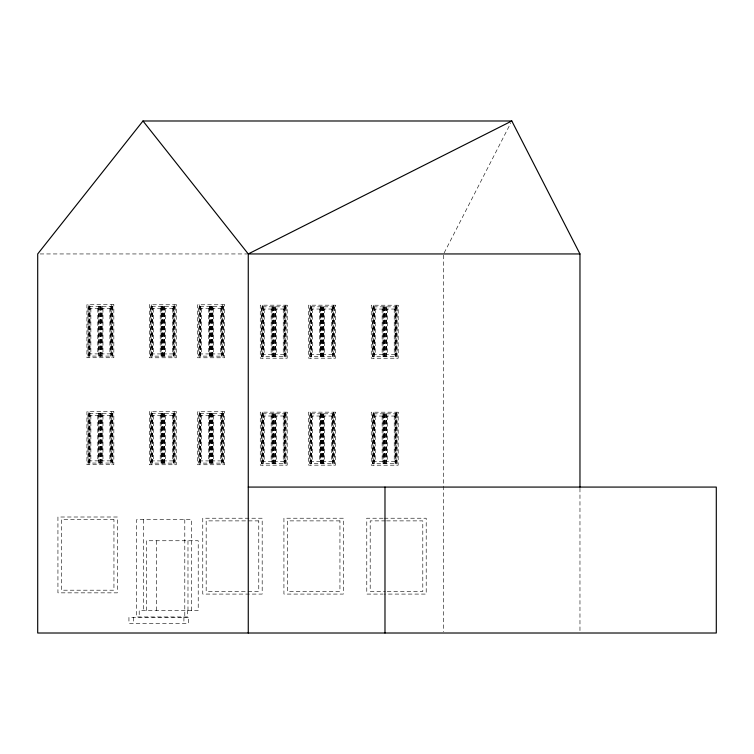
<?xml version="1.0" encoding="UTF-8"?>
<svg xmlns="http://www.w3.org/2000/svg" width="754" height="754" viewBox="0 0 754 754"><rect width="100%" height="100%" fill="white"/><g stroke="black" fill="none" stroke-linecap="round" stroke-linejoin="round"><path stroke-width="0.57" stroke-dasharray="3.77 2.83" d="M444.172 252.901L510.731 123.09M40.056 253.947L247.142 253.947M383.098 518.224L366.783 518.224L366.783 594.077L383.098 594.077M384.257 518.224L426.208 518.224L426.208 594.077L384.257 594.077M385.388 520.882L370.195 520.882L370.195 591.419L385.388 591.419M386.557 520.882L422.796 520.882L422.796 591.419L386.557 591.419M579.967 488.253L579.967 631.833M443.635 255.125L443.635 631.833M396.642 306.85L396.642 356.585M396.642 413.823L396.642 463.559M396.114 305.219L396.114 358.225M396.114 412.193L396.114 465.199M395.614 306.85L395.614 356.585M395.614 413.823L395.614 463.559M395.096 306.85L395.096 356.585M395.096 413.823L395.096 463.559M394.229 309.055L394.229 354.38M394.229 416.038L394.229 461.354M387.311 309.055L387.311 354.38M387.311 416.038L387.311 461.354M386.444 306.85L386.444 356.585M386.444 413.823L386.444 463.559M385.935 306.85L385.935 356.585M385.935 413.823L385.935 463.559M385.068 306.85L385.068 356.585M385.068 413.823L385.068 463.559M384.898 306.85L384.898 356.585M384.898 413.823L384.898 463.559M384.549 306.85L384.549 356.585M384.549 413.823L384.549 463.559M384.38 306.85L384.38 356.585M384.38 413.823L384.38 463.559M383.513 306.85L383.513 356.585M383.513 413.823L383.513 463.559M382.994 306.85L382.994 356.585M382.994 413.823L382.994 463.559M382.137 309.055L382.137 354.38M382.137 416.038L382.137 461.354M375.219 309.055L375.219 354.38M375.219 416.038L375.219 461.354M374.352 306.85L374.352 356.585M374.352 413.823L374.352 463.559M373.833 306.85L373.833 356.585M373.833 413.823L373.833 463.559M373.334 305.219L373.334 358.225M373.334 412.193L373.334 465.199M372.796 306.85L372.796 356.585M372.796 413.823L372.796 463.559M333.984 306.821L333.984 356.557M333.984 413.795L333.984 463.531M333.457 305.182L333.457 358.188M333.457 412.155L333.457 465.161M332.948 306.821L332.948 356.557M332.948 413.795L332.948 463.531M332.439 306.821L332.439 356.557M332.439 413.795L332.439 463.531M331.572 309.027L331.572 354.342M331.572 416.001L331.572 461.316M324.654 309.027L324.654 354.342M324.654 416.001L324.654 461.316M323.786 306.821L323.786 356.557M323.786 413.795L323.786 463.531M323.268 306.821L323.268 356.557M323.268 413.795L323.268 463.531M322.41 306.821L322.41 356.557M322.41 413.795L322.41 463.531M322.231 306.821L322.231 356.557M322.231 413.795L322.231 463.531M321.892 306.821L321.892 356.557M321.892 413.795L321.892 463.531M321.722 306.821L321.722 356.557M321.722 413.795L321.722 463.531M320.855 306.821L320.855 356.557M320.855 413.795L320.855 463.531M320.337 306.821L320.337 356.557M320.337 413.795L320.337 463.531M319.47 309.027L319.47 354.342M319.47 416.001L319.47 461.316M312.552 309.027L312.552 354.342M312.552 416.001L312.552 461.316M311.694 306.821L311.694 356.557M311.694 413.795L311.694 463.531M311.176 306.821L311.176 356.557M311.176 413.795L311.176 463.531M310.667 305.182L310.667 358.188M310.667 412.155L310.667 465.161M310.139 306.821L310.139 356.557M310.139 413.795L310.139 463.531M285.653 306.821L285.653 356.557M285.653 413.795L285.653 463.531M285.125 305.182L285.125 358.188M285.125 412.155L285.125 465.161M284.626 306.821L284.626 356.557M284.626 413.795L284.626 463.531M284.107 306.821L284.107 356.557M284.107 413.795L284.107 463.531M283.24 309.027L283.24 354.342M283.24 416.001L283.24 461.316M276.322 309.027L276.322 354.342M276.322 416.001L276.322 461.316M275.455 306.821L275.455 356.557M275.455 413.795L275.455 463.531M274.937 306.821L274.937 356.557M274.937 413.795L274.937 463.531M274.079 306.821L274.079 356.557M274.079 413.795L274.079 463.531M273.909 306.821L273.909 356.557M273.909 413.795L273.909 463.531M273.561 306.821L273.561 356.557M273.561 413.795L273.561 463.531M273.391 306.821L273.391 356.557M273.391 413.795L273.391 463.531M272.524 306.821L272.524 356.557M272.524 413.795L272.524 463.531M272.006 306.821L272.006 356.557M272.006 413.795L272.006 463.531M271.148 309.027L271.148 354.342M271.148 416.001L271.148 461.316M264.22 309.027L264.22 354.342M264.22 416.001L264.22 461.316M263.363 306.821L263.363 356.557M263.363 413.795L263.363 463.531M262.844 306.821L262.844 356.557M262.844 413.795L262.844 463.531M262.335 305.182L262.335 358.188M262.335 412.155L262.335 465.161M261.808 306.821L261.808 356.557M261.808 413.795L261.808 463.531M223.052 306.397L223.052 356.133M223.052 413.371L223.052 463.116M222.524 304.767L222.524 357.773M222.524 411.741L222.524 464.747M222.025 306.397L222.025 356.133M222.025 413.371L222.025 463.116M221.506 306.397L221.506 356.133M221.506 413.371L221.506 463.116M220.639 308.612L220.639 353.928M220.639 415.586L220.639 460.901M213.721 308.612L213.721 353.928M213.721 415.586L213.721 460.901M212.854 306.397L212.854 356.133M212.854 413.371L212.854 463.116M212.336 306.397L212.336 356.133M212.336 413.371L212.336 463.116M211.478 306.397L211.478 356.133M211.478 413.371L211.478 463.116M211.308 306.397L211.308 356.133M211.308 413.371L211.308 463.116M210.96 306.397L210.96 356.133M210.96 413.371L210.96 463.116M210.79 306.397L210.79 356.133M210.79 413.371L210.79 463.116M209.923 306.397L209.923 356.133M209.923 413.371L209.923 463.116M209.405 306.397L209.405 356.133M209.405 413.371L209.405 463.116M208.547 308.612L208.547 353.928M208.547 415.586L208.547 460.901M201.62 308.612L201.62 353.928M201.62 415.586L201.62 460.901M200.762 306.397L200.762 356.133M200.762 413.371L200.762 463.116M200.244 306.397L200.244 356.133M200.244 413.371L200.244 463.116M199.735 304.767L199.735 357.773M199.735 411.741L199.735 464.747M199.207 306.397L199.207 356.133M199.207 413.371L199.207 463.116M191.516 610.57L191.516 519.581L136.634 519.581L136.634 616.961L187.378 616.961L187.378 610.57M187.982 540.75L187.982 610.57M184.796 519.581L184.796 616.961M183.91 617.375L183.91 623.417M174.721 306.397L174.721 356.133M174.721 413.371L174.721 463.116M174.193 304.767L174.193 357.773M174.193 411.741L174.193 464.747M173.693 306.397L173.693 356.133M173.693 413.371L173.693 463.116M173.175 306.397L173.175 356.133M173.175 413.371L173.175 463.116M172.308 308.612L172.308 353.928M172.308 415.586L172.308 460.901M165.39 308.612L165.39 353.928M165.39 415.586L165.39 460.901M164.523 306.397L164.523 356.133M164.523 413.371L164.523 463.116M164.014 306.397L164.014 356.133M164.014 413.371L164.014 463.116M163.147 306.397L163.147 356.133M163.147 413.371L163.147 463.116M162.977 306.397L162.977 356.133M162.977 413.371L162.977 463.116M162.628 306.397L162.628 356.133M162.628 413.371L162.628 463.116M162.459 306.397L162.459 356.133M162.459 413.371L162.459 463.116M161.592 306.397L161.592 356.133M161.592 413.371L161.592 463.116M161.073 306.397L161.073 356.133M161.073 413.371L161.073 463.116M160.216 308.612L160.216 353.928M160.216 415.586L160.216 460.901M156.587 540.75L156.587 610.57M153.298 308.612L153.298 353.928M153.298 415.586L153.298 460.901M152.431 306.397L152.431 356.133M152.431 413.371L152.431 463.116M151.912 306.397L151.912 356.133M151.912 413.371L151.912 463.116M151.413 304.767L151.413 357.773M151.413 411.741L151.413 464.747M150.875 306.397L150.875 356.133M150.875 413.371L150.875 463.116M146.361 610.57L146.361 540.75L198.217 540.75L198.217 610.57L139.207 610.57L139.207 616.961M143.345 519.581L143.345 610.57M133.373 617.375L133.373 623.417M112.299 306.36L112.299 356.095M112.299 413.333L112.299 463.069M111.771 304.72L111.771 357.726M111.771 411.703L111.771 464.709M111.262 306.36L111.262 356.095M111.262 413.333L111.262 463.069M110.744 306.36L110.744 356.095M110.744 413.333L110.744 463.069M109.886 308.565L109.886 353.89M109.886 415.539L109.886 460.864M102.968 308.565L102.968 353.89M102.968 415.539L102.968 460.864M102.101 306.36L102.101 356.095M102.101 413.333L102.101 463.069M101.583 306.36L101.583 356.095M101.583 413.333L101.583 463.069M100.716 306.36L100.716 356.095M100.716 413.333L100.716 463.069M100.546 306.36L100.546 356.095M100.546 413.333L100.546 463.069M100.207 306.36L100.207 356.095M100.207 413.333L100.207 463.069M100.028 306.36L100.028 356.095M100.028 413.333L100.028 463.069M99.17 306.36L99.17 356.095M99.17 413.333L99.17 463.069M98.651 306.36L98.651 356.095M98.651 413.333L98.651 463.069M97.784 308.565L97.784 353.89M97.784 415.539L97.784 460.864M90.866 308.565L90.866 353.89M90.866 415.539L90.866 460.864M90.009 306.36L90.009 356.095M90.009 413.333L90.009 463.069M89.49 306.36L89.49 356.095M89.49 413.333L89.49 463.069M88.981 304.72L88.981 357.726M88.981 411.703L88.981 464.709M88.454 306.36L88.454 356.095M88.454 413.333L88.454 463.069M113.835 304.72L86.917 304.72L86.917 357.726L113.835 357.726L113.835 304.72M176.266 304.767L149.339 304.767L149.339 357.773L176.266 357.773L176.266 304.767M224.598 304.767L197.671 304.767L197.671 357.773L224.598 357.773L224.598 304.767M287.199 305.182L260.271 305.182L260.271 358.188L287.199 358.188L287.199 305.182M335.521 305.182L308.603 305.182L308.603 358.188L335.521 358.188L335.521 305.182M398.187 305.219L371.26 305.219L371.26 358.225L398.187 358.225L398.187 305.219M112.817 306.36L87.935 306.36L87.935 356.095L112.817 356.095L112.817 306.36M175.239 306.397L150.357 306.397L150.357 356.133L175.239 356.133L175.239 306.397M223.57 306.397L198.688 306.397L198.688 356.133L223.57 356.133L223.57 306.397M286.171 306.821L261.289 306.821L261.289 356.557L286.171 356.557L286.171 306.821M334.503 306.821L309.621 306.821L309.621 356.557L334.503 356.557L334.503 306.821M397.16 306.85L372.278 306.85L372.278 356.585L397.16 356.585L397.16 306.85M98.821 308.565L89.83 308.565L89.83 353.89L98.821 353.89L98.821 308.565M110.913 308.565L101.931 308.565L101.931 353.89L110.913 353.89L110.913 308.565M161.252 308.612L152.261 308.612L152.261 353.928L161.252 353.928L161.252 308.612M173.345 308.612L164.353 308.612L164.353 353.928L173.345 353.928L173.345 308.612M209.574 308.612L200.592 308.612L200.592 353.928L209.574 353.928L209.574 308.612M221.676 308.612L212.685 308.612L212.685 353.928L221.676 353.928L221.676 308.612M272.175 309.027L263.193 309.027L263.193 354.342L272.175 354.342L272.175 309.027M284.277 309.027L275.285 309.027L275.285 354.342L284.277 354.342L284.277 309.027M320.507 309.027L311.525 309.027L311.525 354.342L320.507 354.342L320.507 309.027M332.608 309.027L323.617 309.027L323.617 354.342L332.608 354.342L332.608 309.027M383.164 309.055L374.182 309.055L374.182 354.38L383.164 354.38L383.164 309.055M395.266 309.055L386.274 309.055L386.274 354.38L395.266 354.38L395.266 309.055M113.835 411.703L86.917 411.703L86.917 464.709L113.835 464.709L113.835 411.703M176.266 411.741L149.339 411.741L149.339 464.747L176.266 464.747L176.266 411.741M224.598 411.741L197.671 411.741L197.671 464.747L224.598 464.747L224.598 411.741M287.199 412.155L260.271 412.155L260.271 465.161L287.199 465.161L287.199 412.155M335.521 412.155L308.603 412.155L308.603 465.161L335.521 465.161L335.521 412.155M398.187 412.193L371.26 412.193L371.26 465.199L398.187 465.199L398.187 412.193M112.817 413.333L87.935 413.333L87.935 463.069L112.817 463.069L112.817 413.333M175.239 413.371L150.357 413.371L150.357 463.116L175.239 463.116L175.239 413.371M223.57 413.371L198.688 413.371L198.688 463.116L223.57 463.116L223.57 413.371M286.171 413.795L261.289 413.795L261.289 463.531L286.171 463.531L286.171 413.795M334.503 413.795L309.621 413.795L309.621 463.531L334.503 463.531L334.503 413.795M397.16 413.823L372.278 413.823L372.278 463.559L397.16 463.559L397.16 413.823M98.821 415.539L89.83 415.539L89.83 460.864L98.821 460.864L98.821 415.539M110.913 415.539L101.931 415.539L101.931 460.864L110.913 460.864L110.913 415.539M161.252 415.586L152.261 415.586L152.261 460.901L161.252 460.901L161.252 415.586M173.345 415.586L164.353 415.586L164.353 460.901L173.345 460.901L173.345 415.586M209.574 415.586L200.592 415.586L200.592 460.901L209.574 460.901L209.574 415.586M221.676 415.586L212.685 415.586L212.685 460.901L221.676 460.901L221.676 415.586M272.175 416.001L263.193 416.001L263.193 461.316L272.175 461.316L272.175 416.001M284.277 416.001L275.285 416.001L275.285 461.316L284.277 461.316L284.277 416.001M320.507 416.001L311.525 416.001L311.525 461.316L320.507 461.316L320.507 416.001M332.608 416.001L323.617 416.001L323.617 461.316L332.608 461.316L332.608 416.001M383.164 416.038L374.182 416.038L374.182 461.354L383.164 461.354L383.164 416.038M395.266 416.038L386.274 416.038L386.274 461.354L395.266 461.354L395.266 416.038M117.36 517.008L57.935 517.008L57.935 592.851L117.36 592.851L117.36 517.008M262.185 518.224L202.76 518.224L202.76 594.077L262.185 594.077L262.185 518.224M343.353 518.224L283.928 518.224L283.928 594.077L343.353 594.077L343.353 518.224M113.948 519.666L61.347 519.666L61.347 590.194L113.948 590.194L113.948 519.666M258.773 520.882L206.172 520.882L206.172 591.419L258.773 591.419L258.773 520.882M339.941 520.882L287.34 520.882L287.34 591.419L339.941 591.419L339.941 520.882M188.34 617.375L128.943 617.375L128.943 623.417L188.34 623.417L188.34 617.375"/><path stroke-width="1.13" d="M579.967 487.075L579.967 253.947L511.806 120.989L142.977 120.989L37.7 253.947L37.7 633.011L716.3 633.011L716.3 487.075L248.264 487.075M511.806 120.989L248.264 253.947L248.264 633.011M579.967 253.947L248.264 253.947L142.977 120.989M384.983 487.075L384.983 633.011"/></g></svg>
